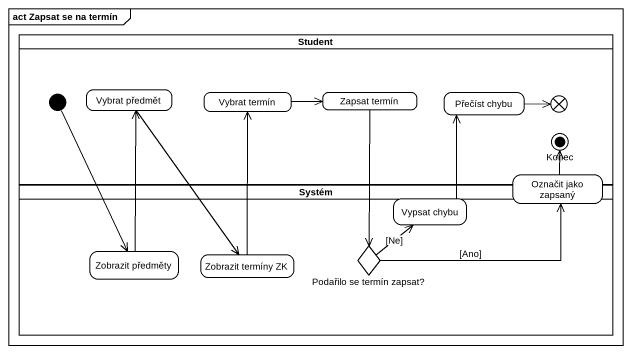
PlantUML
@startuml
mainframe act Zapsat se na termín
hide empty description
state Student <<partition>> {
  state initial1 <<start>>
  state "Vybrat předmět" as Vybrat_předmět
  state "Vybrat termín" as Vybrat_termín
  state "Zapsat termín" as Zapsat_termín
  state "Přečíst chybu" as Přečíst_chybu
  state flowfinal1 <<end>>
  state Konec <<end>>
}
state Systém <<partition>> {
  state "Vypsat chybu" as Vypsat_chybu
  state "Podařilo se termín zapsat?" as Podařilo_se_termín_zapsat <<choice>>
  state "Zobrazit předměty" as Zobrazit_předměty
  state "Zobrazit termíny ZK" as Zobrazit_termíny_ZK
}
state "Označit jako zapsaný" as Označit_jako_zapsaný
initial1 --> Zobrazit_předměty
Vybrat_předmět --> Zobrazit_termíny_ZK
Vybrat_termín -right-> Zapsat_termín
Zapsat_termín --> Podařilo_se_termín_zapsat
Přečíst_chybu -right-> flowfinal1
Vypsat_chybu -up-> Přečíst_chybu
Označit_jako_zapsaný -up-> Konec
Podařilo_se_termín_zapsat -up-> Vypsat_chybu : [Ne]
Podařilo_se_termín_zapsat -right-> Označit_jako_zapsaný : [Ano]
Zobrazit_předměty -up-> Vybrat_předmět
Zobrazit_termíny_ZK -up-> Vybrat_termín
@enduml
